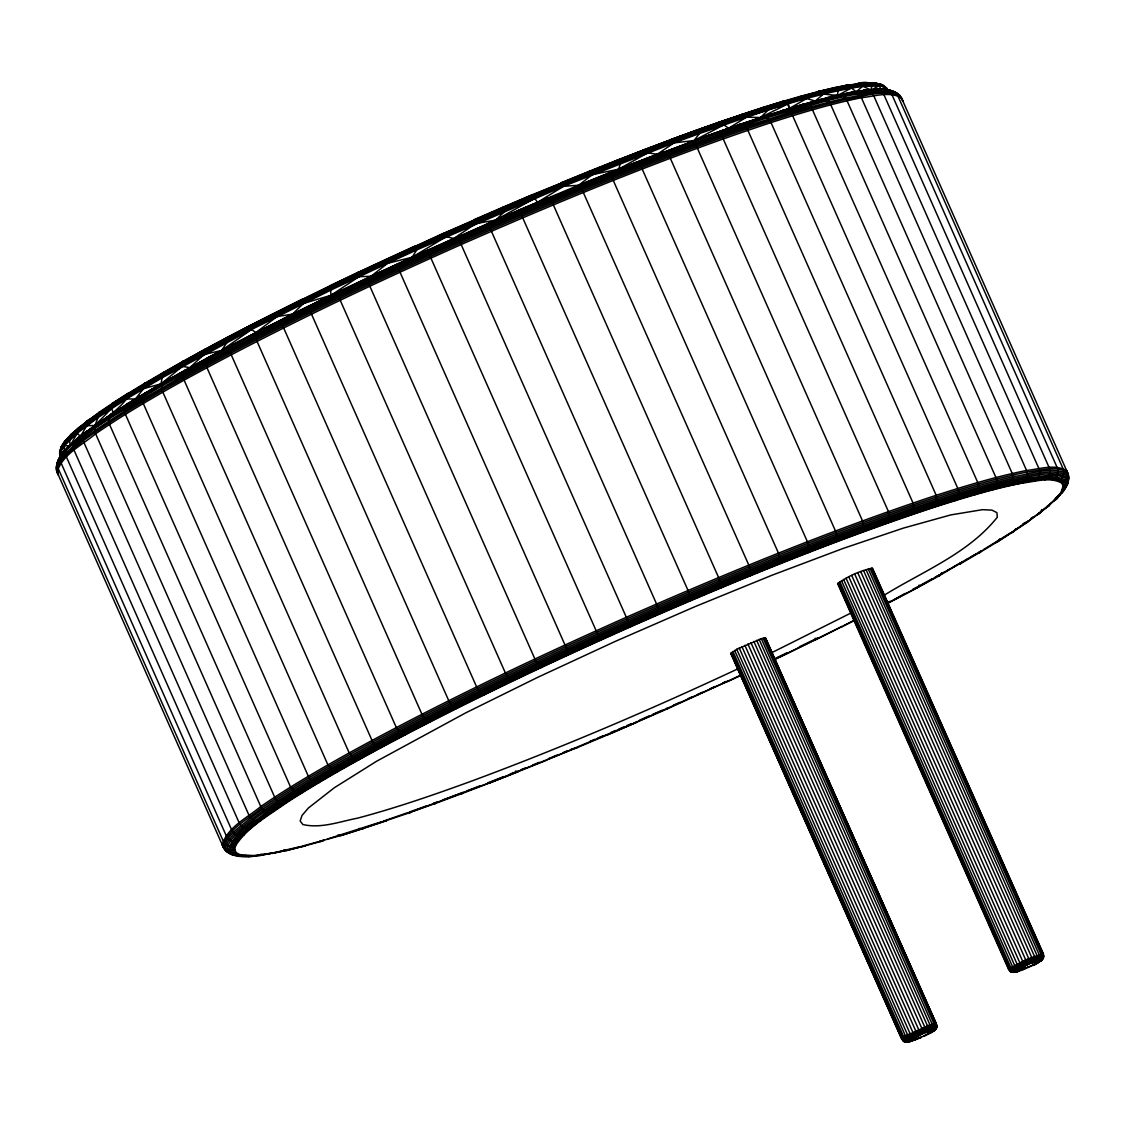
<?xml version="1.0" encoding="UTF-8"?>
<svg xmlns="http://www.w3.org/2000/svg" width="1125" height="1125" viewBox="0 0 1125 1125"><rect width="100%" height="100%" fill="white"/><g stroke="black" fill="none" stroke-linecap="round" stroke-linejoin="round"><path stroke-width="1.5" d="M936.661 1025.255L935.255 1029.023L930.923 1030.542L932.583 1028.391L932.288 1024.439L761.358 638.705L736.748 649.294L730.8 653.498L901.73 1039.219L905.048 1042.059L908.888 1041.778C885.558 1044.886 952.369 1015.594 933.455 1030.964C948.98 1018.856 890.55 1045.617 908.677 1041.342L911.236 1041.216L907.762 1041.947L902.644 1040.583L908.508 1036.448L919.477 1031.147L930.586 1026.717L936.984 1025.466L936.323 1028.278L933.173 1031.302L932.541 1031.611L935.536 1029.206L920.672 1034.016L909.619 1039.5L906.666 1042.214M936.773 1026.731L936.267 1023.652L765.337 637.931L761.358 638.705M1015.017 972.253L1010.447 971.536L1008.802 968.962L1025.677 959.822L1043.142 953.845L1043.494 957.727L1040.33 961.158L1043.381 958.064L1043.466 954.056L872.536 568.336C860.4 570.473 847.645 576.323 837.661 583.692L1008.591 969.413L1011.923 972.253L1016.761 971.775C1003.542 974.095 1015.664 966.431 1020.909 964.702C1021.795 963.984 1049.752 951.694 1041.75 958.402M65.855 450.647C60.933 454.275 55.223 461.348 57.923 467.972L223.087 840.698C225.07 845.367 230.991 847.702 235.631 845.62C247.767 826.819 268.439 815.78 286.158 802.983C317.053 782.986 349.144 764.944 381.502 747.436C472.556 698.709 566.156 654.834 660.797 613.533C750.516 574.791 841.191 537.961 934.045 507.347C963.183 498.009 992.503 488.995 1022.541 483.019C1035.225 481.711 1049.808 476.494 1061.747 483.075L1063.083 486.07C1061.592 491.47 1059.103 497.925 1053.886 500.794C1061.114 493.903 1071.464 484.833 1067.963 473.583L901.42 97.805C895.753 88.636 882.675 88.889 873.239 89.423C879.497 89.634 888.919 87.202 891.956 94.711L1057.12 467.437C1059.23 472.022 1057.092 477.97 1052.466 480.052M63.127 452.419C58.247 458.423 53.592 467.606 58.416 475.087L57.656 470.222M60.553 455.287L60.666 456.933M61.608 455.822C57.614 446.442 66.347 439.636 72.112 433.814L69.398 437.498L70.116 445.809L64.42 445.697L61.158 450.619L59.991 454.627L61.27 457.748M1065.164 487.828L1067.513 484.073L1067.864 480.825M60.933 457.72L59.597 453.023L62.213 445.317L59.766 451.392L59.991 454.627M64.912 441.028L63.9 453.459L61.158 450.619M928.884 1032.272C926.269 1036.744 936 1030.078 936.07 1027.378L934.875 1028.208M1035.759 962.466C1026.225 970.341 1044.112 960.384 1042.945 956.756L1041.736 957.614M923.175 1033.256L907.214 1041.905L923.091 1033.467L922.163 1029.094L750.909 642.6M799.312 646.847L815.119 639.183L815.231 638.241M64.42 445.697L77.203 433.252L98.058 417.572L126.577 398.939L162.169 377.761L251.55 329.498L330.877 290.095L387.647 263.292L412.073 257.273L416.756 249.933L415.364 245.869L386.508 259.116L358.073 272.405L358.959 276.708L370.997 276.272L495.745 220.092L636.441 162.492L716.358 132.708L784.8 109.898L788.667 110.981L792.647 115.734L957.811 488.447C959.611 492.441 959.287 498.178 955.209 500.639M793.364 107.311L837.577 95.498L838.012 89.817L836.283 88.214L833.344 87.877L832.655 88.144L847.898 85.163L856.167 91.814L862.748 86.273C870.82 86.006 880.537 83.63 887.386 89.156L880.509 84.234L878.091 84.642M931.191 1031.062C927.436 1036.378 920.644 1036.673 932.709 1031.231M1038.066 961.256L1037.419 962.916L1035.084 964.28M70.608 445.373C87.539 427.669 111.361 418.373 126.577 398.939L135.394 399.023L160.973 383.892L162.169 377.761L161.705 374.709L163.533 372.333L144.014 383.766L143.114 385.58L143.536 388.645L135.394 399.023L113.316 412.931L84.516 433.266L83.194 436.05L83.208 440.831L248.92 815.105C250.819 819.562 256.275 822.389 260.93 820.547M56.292 467.17C60.609 448.256 81.366 439.172 94.992 427.528C123.272 408.08 153.028 390.881 182.967 374.161C272.7 324.816 365.259 280.842 458.775 239.189C559.898 194.695 662.203 152.494 767.166 117.802C796.767 108.309 826.566 99.155 857.095 93.08C870.441 91.702 886.092 86.006 898.341 93.994M58.359 461.264L58.95 458.592M283.584 850.106L286.523 850.458L305.311 845.719L287.972 850.205L260.241 855.45L258.68 855.436L275.302 852.638L253.266 855.619L239.653 854.592C233.747 857.053 226.659 852.848 223.58 847.8L57.038 472.022C62.522 454.134 82.139 445.148 95.611 433.8C124.031 414.267 153.914 396.998 184.008 380.194C274.177 330.595 367.186 286.411 461.152 244.561C562.767 199.842 665.578 157.444 771.033 122.583C800.789 113.048 830.728 103.852 861.398 97.734C874.35 96.398 889.242 91.083 901.42 97.805L902.798 100.856L901.997 99.408M225.984 849.164L223.58 847.8L222.202 844.748C227.686 826.847 247.303 817.861 260.775 806.527C289.195 786.98 319.092 769.711 349.186 752.906C439.341 703.322 532.364 659.138 626.316 617.273C727.931 572.569 830.742 530.156 936.197 495.295C965.953 485.775 995.892 476.564 1026.562 470.461C1039.514 469.125 1054.406 463.795 1066.584 470.517L1067.963 473.583M239.653 854.592L236.109 852.581L234.759 849.586L235.631 845.62M1061.873 493.186L1066.05 487.012L1068.384 480.052L1067.02 477L1066.584 470.517M1068.159 479.475L1068.75 476.775L1067.386 473.723C1050.398 465.82 1030.57 474.3 1013.091 476.691C979.523 484.622 946.659 495.169 914.006 506.18C816.82 539.634 721.688 578.841 627.652 620.297C526.444 665.48 426.136 713.081 329.625 767.714C302.653 783.323 275.78 799.284 250.72 817.875C241.088 826.538 227.166 833.977 224.044 847.477L225.408 850.528C230.977 854.606 238.458 858.136 245.377 855.605M866.053 90.619L870.862 90.042L871.988 85.556C866.095 77.709 853.298 86.948 845.648 85.556L847.898 85.163M690.989 600.539L688.036 590.456L520.819 213.595L518.344 210.375L487.955 223.481L660.797 613.533M773.958 659.897L786.178 654.103L786.656 652.978L775.898 658.083M330.061 285.905L358.256 272.334L330.23 285.68L331.003 295.298L221.527 350.494L160.973 383.892L143.536 388.645M277.031 316.561L276.286 313.678L277.186 311.78L251.592 324.745L250.861 326.573L251.55 329.498L255.895 332.592L277.031 316.561L292.514 314.128L303.525 303.412L331.003 295.298L370.997 276.272L387.647 263.292L416.756 249.933L563.709 186.258L578.63 185.273L618.694 169.2L620.353 163.463L617.189 160.144L589.416 171.197L592.341 174.614L618.694 169.2L728.564 128.264L792.07 107.677M59.611 452.208L61.228 446.625M59.723 453.839C65.897 436.669 84.417 427.795 97.791 416.784C124.917 398.152 153.408 381.642 182.109 365.583C267.919 318.234 356.442 276.019 445.838 235.941C544.359 192.277 644.077 151.003 746.184 116.423C791.044 104.33 836.663 82.139 883.927 86.287L887.077 90.956M630.548 626.808L457.692 236.728L427.43 250.27L397.42 263.967L398.137 267.975L565.003 644.991L570.502 653.948M605.911 734.653L606.656 735.23L667.308 708.862L740.18 675.478M1022.372 969.089L1023.455 969.511L1033.2 964.772M934.537 1029.684L934.777 1028.967M1041.019 960.806L1042.945 958.781L1027.392 963.816L1012.444 972.211L1030.078 963.127L1042.397 959.4L1039.402 961.805L1041.652 959.161M1041.806 509.541L1040.484 512.339L1036.912 515.109L1050.947 503.325L1047.319 506.208M74.869 440.93L88.088 430.495C81.689 434.841 70.045 440.592 74.011 450.127L239.175 822.839C241.116 827.381 246.727 830.039 251.381 828.141M386.634 259.059L387.647 263.292M919.069 585.112L918.647 586.223L932.217 578.812M69.694 445.556L65.953 450.605L66.431 456.989L231.595 829.716C233.564 834.314 239.316 836.831 243.97 834.862M160.973 383.892L182.391 366.342L189.788 367.65L204.103 354.459L221.527 350.494L227.194 342.155L227.109 337.598L303.398 298.758L302.695 299.967L303.525 303.412M68.428 446.541C64.223 450.633 57.923 456.384 61.059 462.952L226.223 835.678C228.206 840.319 234.056 842.737 238.711 840.698M1056.572 499.064L1064.391 489.066L1062.253 491.442M86.639 425.798L94.95 425.447L98.058 417.572L98.002 413.705L100.097 411.708L87.019 421.242L86.639 425.798L80.508 436.444L77.203 433.252L77.217 429.342L88.805 419.864L77.625 428.667M759.164 639.422L930.094 1025.142L930.698 1028.306L929.728 1030.739L925.298 1032.567L924.792 1027.125L753.863 641.405M857.784 572.794L1028.714 958.514C1029.108 966.122 1034.916 963.183 1031.667 957.319L860.738 571.598M978.694 552.487L981.675 550.744L916.355 588.22L939.727 575.536L941.752 572.737M765.661 638.142L936.394 1024.312L765.337 637.931M934.003 1030.458L934.889 1029.727L927.394 1031.752L928.322 1029.15L927.577 1026.042L756.647 640.322M936.661 1025.1C932.498 1021.177 921.572 1029.727 915.792 1030.992C912.895 1033.945 899.817 1035.577 902.967 1040.808L903.797 1040.78L903.291 1040.133C900.703 1037.588 916.453 1032.272 919.139 1030.388C923.808 1029.614 934.073 1021.781 936.787 1025.902M1013.541 972.408L1017.759 969.567L1015.13 969.3L1012.444 966.389L841.514 580.669M1040.878 960.652L1041.75 959.92L1032.173 962.761M1043.662 956.109L1041.384 955.73L1029.333 960.047L1013.316 967.795L1009.519 970.777L1010.672 970.973L1010.166 970.327C1005.75 968.513 1056.15 944.789 1040.78 960.159C1031.681 962.03 1036.462 963.084 1034.452 956.236L863.522 570.516M720.956 587.911L721.027 584.803L718.622 577.561L552.052 201.98L548.423 197.705L518.344 210.375L578.109 185.456L581.456 188.311L748.828 565.116L751.008 572.442L750.53 575.719M999.928 538.833L996.131 542.559L1014.061 531.169L1015.692 528.82M397.42 263.967L367.833 277.734L368.564 283.303L534.909 658.983L537.905 664.566L541.027 667.659M456.652 708.525L452.18 706.078L448.762 700.706L282.994 326.475L282.08 322.214L283.163 318.741L311.105 304.959L256.809 332.072L255.488 334.505L255.755 338.512L421.945 714.277L426.544 720.506L430.397 721.8M70.903 444.417L77.203 433.252M99.689 422.1C95.133 423.788 93.586 429.637 95.611 433.8L260.775 806.527C262.645 810.9 267.905 813.895 272.545 812.152M57.206 464.02L58.064 462.6M886.641 603.703L905.133 593.409M1066.05 487.012L1068.708 478.42L1067.344 475.369C1050.384 467.494 1030.584 475.959 1013.133 478.336C979.636 486.267 946.814 496.786 914.217 507.783C817.158 541.195 722.18 580.331 628.284 621.731C527.231 666.844 427.078 714.375 330.708 768.923C303.778 784.505 276.961 800.452 251.93 819C242.311 827.662 228.417 835.073 225.295 848.559L226.659 851.611L231.68 854.508L242.241 856.434M57.164 463.134C89.62 423.113 140.062 402.455 182.911 375.595C272.812 326.152 365.583 282.08 459.281 240.342C553.177 198.942 648.155 159.806 745.2 126.394C793.969 112.655 843.202 89.156 894.727 91.941L897.806 95.752L1062.97 468.464C1065.094 473.077 1062.844 479.025 1058.203 481.064M62.873 453.881L64.42 451.406M1064.7 487.462L1067.836 482.47M60.933 447.384L65.461 440.423M66.094 439.931L62.859 444.797L66.811 439.552M60.778 448.2C98.606 404.508 154.941 381.684 203.527 352.167C291.98 304.692 382.866 261.914 474.75 221.541C563.583 182.897 653.4 146.236 745.214 115.2C790.017 103.134 835.58 80.972 882.788 85.106L883.927 86.287M60.764 449.016C98.62 405.295 154.997 382.458 203.625 352.927C292.134 305.409 383.105 262.589 475.059 222.188C563.962 183.502 653.85 146.827 745.72 115.762C790.566 103.683 836.156 81.506 883.406 85.641M206.958 358.467L232.439 344.742L207.731 357.806L205.706 361.758L206.283 366.187L372.023 740.447C373.697 744.019 377.086 748.209 381.502 747.436M182.391 366.342L182.616 361.631L205.031 349.27L203.653 350.831L204.103 354.459M412.073 257.273L446.161 236.686L453.797 238.486L475.72 223.636L495.745 220.092L505.252 210.839L503.1 207.113L532.223 194.737L537.511 202.303L563.709 186.258L674.016 142.889L694.055 140.555L699.384 133.58C752.92 115.116 806.555 94.964 862.748 86.273L871.172 90.042M1040.597 961.059L1038.136 962.592L1039.57 961.425M144.141 393.834L165.445 381.319L144.141 393.834L142.327 397.434L142.622 402.019L308.348 776.292C310.092 780.3 314.564 783.914 319.134 782.536M779.569 564.005L780.441 560.573L778.472 553.148L612.605 178.959L609.384 174.572L607.261 173.7L578.109 185.456M97.214 423.661L113.316 412.931L110.967 407.025L112.106 403.594L128.32 393.286L126.408 395.142L126.577 398.939M126.605 404.466L146.278 392.484L126.605 404.466L124.467 409.655L125.409 414.352L290.573 787.064L296.128 792.759L301.725 793.097M814.444 640.406L842.344 626.316L786.178 654.103M112.05 413.55L108.83 418.205L109.519 424.448L274.683 797.161C276.511 801.436 281.545 804.628 286.158 802.983M997.341 541.969L1028.756 520.819L1014.989 530.086M84.516 433.266L98.381 422.761M882.45 89.128L884.334 87.005M1040.484 512.339L1025.311 523.505L1050.131 504.675M61.2 455.02L66.53 449.072M1063.8 490.584L1046.461 507.516L1049.091 505.842M1055.306 500.048L1064.967 488.236L1066.936 483.005L1065.572 479.967C1048.739 472.148 1029.094 480.544 1011.769 482.906C978.525 490.781 945.956 501.23 913.598 512.142C817.284 545.288 723.009 584.128 629.831 625.219C529.538 669.994 430.144 717.159 334.519 771.3C307.786 786.769 281.166 802.589 256.331 820.997C246.783 829.589 232.988 836.958 229.894 850.331L231.244 853.369L234.83 855.394M64.491 441.731L71.409 434.18M64.195 442.491C103.95 403.298 155.756 379.238 203.541 351.464C282.403 309.094 363.291 270.562 444.994 234C535.908 193.641 627.891 155.545 721.758 122.569C770.217 106.875 818.705 88.088 869.766 83.236M807.905 552.853L809.1 547.903L807.412 541.758L641.531 167.569L639 164.039L635.695 162.506L606.712 173.953L662.555 152.255C666.295 150.792 668.953 155.475 670.317 158.273L835.481 531L837.042 537.188L835.397 542.306M94.95 425.447L111.389 408.6M760.486 117.52L768.122 110.109L766.167 107.719L763.664 107.255L719.058 122.217L742.866 114.159L746.55 117.155L760.486 117.52L787.542 104.091L789.483 108.408L806.653 98.55L815.273 101.053L823.416 94.092L837.577 95.498L856.167 91.814M935.93 1028.152L936.506 1026.9L922.922 1031.302L909.591 1037.602L903.98 1041.553L908.03 1041.033M934.144 1030.612C944.058 1022.119 896.077 1043.255 908.142 1042.059M1042.805 958.345L1043.367 957.094L1029.797 961.495L1016.466 967.795L1010.855 971.747L1014.905 971.227M67.373 447.722L86.723 431.184M66.53 449.1L78.539 438.075L75.909 439.763M1055.278 498.417L1059.047 495M1057.627 497.869L1038.277 514.42M227.109 337.598L251.592 324.745M70.777 434.672L79.453 427.247L70.242 435.277M69.834 435.952C109.828 401.048 157.697 376.777 203.653 350.831C282.417 308.503 363.192 270.028 444.797 233.508C580.106 176.555 715.219 112.964 859.823 83.658L862.748 86.273M861.905 532.434L863.888 528.581L862.538 520.917L697.373 148.205C696.009 145.181 692.888 140.681 689.048 142.383L715.345 132.834L718.538 133.298L722.531 137.391L888.441 511.58L889.58 519.3L887.259 523.28M359.128 759.642L354.305 758.855L349.186 752.906L183.445 378.661L182.967 374.161L184.416 370.772L208.645 357.384L163.448 382.584L161.817 386.086L162.183 390.628L327.923 764.887L333.197 770.738L338.302 771.37M182.616 361.631L183.544 361.027L162.52 372.966M939.727 575.536L938.728 576.014L962.311 562.036L953.283 567.112M930.15 1033.059L932.316 1031.737M144.014 383.766L145.083 383.091L127.181 394.003M960.623 563.78L959.555 564.286L980.859 551.77M74.053 442.28C191.742 356.766 327.122 299.447 458.353 238.219C591.905 182.081 725.386 120.291 867.867 90.478L871.903 92.981L873.703 95.709L1038.867 468.436C1040.934 472.908 1039.134 478.856 1034.592 481.036M60.033 457.369L61.327 456.342M112.106 403.594L127.702 393.581M1014.061 531.169L1011.684 532.673L1027.786 521.944M578.63 185.273L592.341 174.614M1036.153 961.27L1037.559 958.5L1036.969 955.336L866.039 569.616M911.348 514.913L914.006 510.806L913.036 503.016L747.872 130.303L745.2 126.394L740.616 124.27L714.417 133.228L715.345 132.834M934.045 507.347L936.998 503.142L936.197 495.295L771.033 122.583L767.166 117.802L763.467 116.648L738.506 124.847L739.519 124.425M1030.809 518.569L1033.425 516.684M87.019 421.242C198.267 344.728 322.509 289.631 444.642 233.128C567.197 179.719 690.75 126.731 819.914 91.28L823.416 94.092M1041.412 959.878L1043.381 958.064L1039.458 958.584L1027.181 963.309L1011.628 972.056L1018.097 971.409L1014.637 972.141L1012.57 971.255M221.527 350.494L251.55 329.498M1037.798 960.736L1039.458 958.584L1039.163 954.633L868.233 568.898M746.55 117.155L728.564 128.264L720.07 121.95L670.388 139.767L695.531 130.528L697.598 131.147L699.384 133.58L674.016 142.889L657.309 154.238L647.62 152.873L618.694 169.2M974.742 494.817C978.961 492.441 979.636 486.619 977.766 482.512L811.814 108.338L808.523 105.075L803.138 104.259L761.189 117.281L762.286 116.831M98.859 412.495L113.288 402.834L112.655 403.158M96.244 424.786C228.994 338.611 374.569 274.444 519.089 210.938C633.009 165.431 746.761 112.88 867.867 90.478M1022.597 524.166L1025.353 522.309M331.003 295.298L358.959 276.708M992.531 489.937C996.862 487.617 997.861 481.739 995.934 477.52L830.756 104.794L827.873 100.969L822.389 99.113L801.886 104.766L822.389 99.113M1039.148 960.37L1041.314 957.361L1040.948 954.127L870.033 568.406M932.273 1030.177L934.439 1027.167L934.087 1023.933L763.158 638.212M110.939 414.422L128.869 403.045L127.659 403.636M1010.7 532.814L983.138 549.858M1008.492 485.986C1012.908 483.722 1014.216 477.816 1012.233 473.498L847.055 100.772C841.936 89.719 827.592 98.367 819.689 99.872L838.477 95.147M1022.541 483.019C1027.027 480.797 1028.602 474.863 1026.562 470.461L861.398 97.734C856.659 87.159 843.216 95.259 835.65 95.934L852.609 92.152M933.722 1030.866L931.823 1032.117M998.395 541.139L978.722 553.12L979.861 552.572M1040.147 960.173L1042.312 957.895L1042.298 953.873L871.369 568.153M933.272 1029.98L935.705 1026.928L935.423 1023.68L764.494 637.959M1044.591 480.038C1049.175 477.914 1051.172 471.966 1049.077 467.423L883.912 94.697L880.875 90.9L874.814 89.156M965.292 560.306L968.273 558.562M971.241 556.833L975.713 554.217M164.377 381.825L186.272 369.591L185.273 370.055M941.259 573.877L944.269 572.189M947.278 570.502L950.288 568.8M1039.177 961.931L1037.025 963.253M495.745 220.092L534.642 198.366M1061.747 483.075L1064.489 481.219L1067.02 477C1050.103 469.139 1030.345 477.577 1012.922 479.953C979.495 487.87 946.744 498.375 914.203 509.344C817.355 542.686 722.573 581.737 628.875 623.053C528.019 668.081 428.077 715.5 331.917 769.936C305.044 785.489 278.269 801.408 253.294 819.914C243.703 828.548 229.823 835.959 226.716 849.417L228.08 852.469M883.055 595.913C921.881 571.697 968.316 553.739 997.327 517.191L996.905 512.648L991.955 510.131L982.519 509.667L950.794 514.913L903.389 528.103L842.752 548.564L772.045 575.212L694.927 606.684L615.431 641.32L537.666 677.348L465.68 712.884L376.622 761.231L334.336 787.739L308.405 808.003L302.02 815.456L300.164 820.997L302.864 824.527C321.103 828.788 339.694 821.587 357.511 818.17C396.323 807.877 434.264 794.686 471.966 780.961C562.233 747.464 650.812 709.552 738.014 668.784M1063.083 486.07L1065.839 484.242L1064.489 481.219C1047.698 473.428 1028.123 481.795 1010.855 484.158C977.709 491.991 945.253 502.411 913.008 513.281C817.003 546.328 723.052 585.042 630.183 625.992C530.212 670.612 431.142 717.638 335.827 771.595C309.192 787.008 282.656 802.772 257.906 821.123C248.386 829.688 234.633 837.028 231.553 850.373L232.903 853.383L236.475 855.408M935.227 577.167L939.755 574.706M837.577 95.498L851.541 87.933M606.656 735.23L637.045 722.123L636.413 721.533M1062.211 490.036L1063.673 489.263L1064.545 485.283L1063.195 482.273C1046.475 474.497 1026.956 482.85 1009.758 485.198C976.725 493.003 944.381 503.381 912.248 514.223C816.581 547.144 722.967 585.731 630.422 626.527C530.803 670.992 432.084 717.848 337.106 771.609C310.556 786.98 284.119 802.687 259.453 820.983C249.975 829.505 236.264 836.831 233.198 850.12L234.534 853.13L238.092 855.141L243.844 856.153M204.173 349.819L227.461 337.289M851.78 612.605L771.005 653.062M912.642 589.416L917.156 587.025M894.08 599.85L918.042 587.123M917.269 587.798L886.655 603.914M694.055 140.555L723.6 124.987M843.623 579.487L1014.553 965.208L1016.466 967.795L1018.814 968.752L1032.398 962.494M1037.419 962.916L1030.598 966.445M231.609 345.122L257.541 331.748L230.92 345.741L229.894 348.919L230.569 353.292L396.323 727.538L399.994 732.783L405.295 734.794M887.147 602.859L890.128 601.312M532.223 194.737L644.625 149.639L647.62 152.873M870.862 90.042L879.188 85.809L880.734 88.72M1025.789 968.555L1025.058 967.992M915.497 1038.895L916.58 1039.317L926.227 1034.93M256.205 332.663C351.928 283.88 449.761 239.287 548.845 197.803M843.905 625.528L853.242 620.817M855.098 620.1L841.837 626.85M570.909 749.362L576.9 747.745L488.559 783.112L408.642 812.883L435.952 803.222L435.108 803.588L433.195 803.489L437.92 801.717M276.863 311.92L303.117 298.884M846.084 578.194L1017.014 963.914C1018.617 971.255 1031.681 965.461 1025.677 959.822L854.747 574.102M815.119 639.183L818.184 637.678M302.892 299.123L330.23 285.68M786.487 653.653L814.852 639.914M546.891 760.148L489.305 783.098L487.758 782.859L503.663 776.587M774.225 659.475L784.955 654.384M926.044 1035.155L923.611 1036.294L926.325 1034.578M357.961 272.602L444.544 232.748L446.161 236.686M741.319 675.211L727.58 681.638M1023.455 969.511L1017.534 970.889M916.58 1039.317L906.595 1042.186L904.402 1041.314M617.189 160.144L644.625 149.639M702.225 692.311L697.458 694.477L697.57 695.32M710.17 688.683L714.938 686.503M722.897 682.875L726.075 681.427M727.692 681.286L636.736 721.997L547.917 759.431M635.062 162.802L663.286 151.931M489.305 783.098L518.288 771.652L515.616 771.033M1030.655 966.277L1013.456 972.38M644.231 149.653L670.823 139.725L674.016 142.889M673.397 705.248L679.809 702.38M687.825 698.794L692.648 696.642M460.87 793.73L462.445 793.35L435.108 803.588M444.558 232.875L532.42 194.808M639.633 720.127L649.28 715.894M652.5 714.473L662.161 710.241M1021.247 970.369L1018.702 971.156M914.372 1040.175L910.673 1040.695L912.966 1039.866M503.1 207.113L473.808 219.797L475.72 223.636M695.531 130.528L719.55 122.006M610.72 732.586L615.544 730.519M618.75 729.141L623.573 727.059M626.78 725.681L631.589 723.614M918.183 1037.798L921.333 1037.334L913.936 1040.203M409.655 812.77L410.583 812.377L361.533 828.942L359.058 828.45M589.964 741.375L594.745 739.364M597.938 738.014L602.719 736.003M576.577 747.9L606.867 735.117M1019.236 971.086L1016.859 971.747M548.888 758.447L558.323 754.552M563.034 752.611L567.759 750.67M1025.339 968.302L1020.333 970.298M923.091 1033.467L925.523 1032.3M589.416 171.197L560.855 182.841L563.709 186.258M337.598 835.256L342.647 835.017L319.163 841.5L324.098 840.023M789.483 108.408C789.314 105.342 787.05 99.605 782.958 101.348L802.547 95.681L805.219 96.623L806.653 98.55M521.283 769.612L526.177 767.644M532.688 765.014L539.212 762.384M510.033 774.084L514.8 772.214M834.075 87.736L817.819 91.645L834.834 87.75M913.458 1040.105L915.891 1039.177M463.233 792.253L442.645 799.959M466.509 791.002L479.588 785.981M461.714 793.673L489.937 782.803M236.109 854.691C244.28 858.769 254.672 856.097 263.25 854.62M245.503 855.548L248.583 856.434L253.266 855.619M876.952 83.475L865.884 83.208L876.952 83.475L879.188 85.809M409.162 812.152L426.783 805.795M873 83.447L875.391 83.039L882.788 85.106M1015.748 971.972L1014.089 972.098L1018.814 968.752M407.559 812.728L383.217 821.194L385.481 821.18L386.494 820.744L341.466 835.495M236.109 852.581L229.627 853.045L228.262 850.008C233.705 832.261 253.181 823.331 266.555 812.081C294.764 792.689 324.436 775.533 354.305 758.855C443.798 709.636 536.133 665.775 629.395 624.22C730.266 579.853 832.317 537.75 936.998 503.142C966.53 493.692 996.258 484.552 1026.703 478.491C1039.556 477.155 1054.336 471.881 1066.43 478.547L1067.794 481.584M234.759 849.586C230.147 851.709 224.184 849.431 222.202 844.748M381.586 821.742L327.389 839.039M764.283 107.17L741.769 114.455L742.866 114.159M909.998 1041.553L912.881 1040.681L911.827 1040.963M1015.031 971.494L1011.038 971.325L1008.802 968.962L837.872 583.242M908.156 1041.3L904.177 1041.131L901.927 1038.769L730.997 653.048M340.2 835.706L363.811 828.309L361.533 828.942M783.563 101.095L763.102 107.494L784.209 100.997M804.473 104.048L782.353 110.588L784.8 109.898M1015.58 970.988L1012.472 971.03L1009.533 968.302L838.603 582.581M908.705 1040.794L905.597 1040.836L902.658 1038.108L731.728 652.388M302.822 845.986L317.531 841.95M819.914 91.28L801.225 96.047L802.547 95.681M1016.494 970.341L1012.88 969.877L1010.756 967.43L839.827 581.709M909.619 1040.147L906.019 1039.683L903.881 1037.236L732.952 651.516M427.43 250.27L600.398 640.308M301.177 846.436L272.433 853.087M910.898 1039.359L908.269 1039.106L905.583 1036.195L734.653 650.475M272.391 853.453L289.35 849.67M833.344 87.877L847.125 85.148M866.32 90.169L863.213 90.422L884.377 89.184L894.727 91.941M286.523 850.458L287.972 850.205M818.494 91.378L819.197 91.266M1015.369 972.169L1016.086 972.042M908.494 1041.975L909.886 1041.581L906.595 1042.186M881.156 89.438L885.98 89.48M304.003 846.239L302.611 846.478L323.114 840.839L320.527 841.556M886.908 90.464L888.525 90.183M851.119 92.419L864.759 90.155M851.02 92.742L853.692 92.306M258.666 854.873L261.717 854.367M912.473 1038.473L909.591 1037.602L907.678 1035.014L736.748 649.294M846.366 85.275L859.823 83.658M858.037 91.589L862.847 90.998M866.25 90.52L877.992 89.466M247.008 856.125L252.07 855.633M248.583 856.434L261.788 855.183M857.489 83.63L868.233 82.8M858.263 83.784L869.02 82.941M914.316 1037.517L912.417 1036.856L910.139 1033.72L739.209 648M838.842 583.889L837.661 583.692M730.8 653.498L731.967 653.695M1008.914 969.637L1009.772 969.609M902.053 1039.444L902.897 1039.416M239.02 856.111L251.761 856.167M858.263 83.489L859.05 83.503M866.63 82.927L876.192 83.194M483.947 695.025L479.911 692.367L476.634 686.925L310.852 312.694L309.811 308.503L310.556 305.198L338.822 291.502L338.442 294.637L340.228 300.277L505.392 672.989L509.372 679.528L512.114 681.37M1023.23 966.698L1019.742 962.564L848.812 576.844M916.355 1036.505L912.867 1032.37L741.938 646.65M880.509 84.234L886.458 87.792L887.4 90.886M893.756 92.236L895.373 92.545M874.575 83.039L879.68 84.22L882.717 86.358M873.773 83.166L877.177 83.967M1025.423 965.658L1022.653 961.186L851.723 575.466M918.548 1035.464L915.792 1030.992L744.862 645.272M890.17 90.211L892.561 91.561M900.619 96.356C883.617 88.453 863.775 96.933 846.281 99.323C812.686 107.269 779.794 117.83 747.112 128.841C649.828 162.338 554.611 201.572 460.491 243.07C359.184 288.295 258.778 335.939 162.183 390.628C135.183 406.252 108.295 422.227 83.208 440.831C73.575 449.494 59.639 456.947 56.503 470.461L57.038 472.022M226.786 850.612L224.381 849.248L223.003 846.183C228.487 828.309 248.091 819.323 261.562 807.989C289.969 788.442 319.852 771.188 349.945 754.383C440.072 704.812 533.067 660.642 626.991 618.792C728.578 574.102 831.347 531.703 936.773 496.856C966.516 487.336 996.455 478.125 1027.111 472.022C1040.062 470.686 1054.955 465.37 1067.133 472.078L1068.497 475.144M1043.142 953.845L872.212 568.125M881.311 84.389L886.978 88.439M1028.194 967.528L1027.814 966.797M900.956 98.128L899.592 95.077C882.605 87.173 862.777 95.653 845.297 98.044C811.73 105.975 778.866 116.522 746.212 127.533C649.012 160.988 553.894 200.18 459.858 241.636C358.65 286.833 258.342 334.434 161.831 389.067C134.859 404.677 107.986 420.637 82.927 439.228C73.294 447.891 59.372 455.316 56.25 468.83L57.614 471.881M840.262 587.081L842.386 591.891M853.734 617.498L855.858 622.294M880.678 678.319L882.816 683.114M893.447 707.119L896.288 713.531M924.652 777.544L926.789 782.353M932.456 795.15L934.58 799.959M938.138 807.961L940.261 812.756M958.697 854.367L960.117 857.573M972.169 884.784L973.589 887.977M989.902 924.792L992.039 929.602M1003.387 955.209L1005.511 960.005M747.886 643.908L920.812 1034.438M733.387 656.888L735.511 661.697M742.598 677.7L744.019 680.906M760.331 717.708L762.469 722.517M773.817 748.125L775.941 752.92M798.637 804.136L800.761 808.945M812.109 834.553L814.233 839.348M817.791 847.35L819.914 852.159M825.581 864.956L827.719 869.766M851.822 924.173L853.242 927.38M865.308 954.591L868.134 960.989M883.041 994.598L885.164 999.408M896.512 1025.016L898.636 1029.811M731.123 653.709L901.336 1037.841M666.984 708.117L667.308 708.862"/></g></svg>
